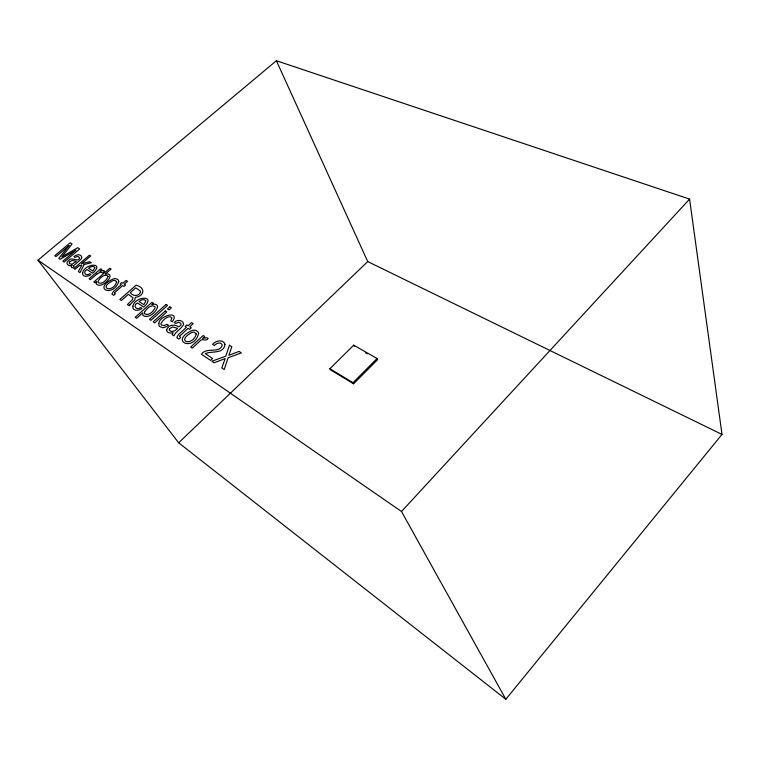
<?xml version="1.0" encoding="UTF-8"?>
<svg xmlns="http://www.w3.org/2000/svg" width="760" height="760" viewBox="0 0 760 760"><rect width="100%" height="100%" fill="white"/><g stroke="black" fill="none" stroke-linecap="round" stroke-linejoin="round"><path stroke-width="1.14" d="M505.828 699.267L722 434.425L689.586 199.111L276.383 60.733L38 260.167L178.666 442.805L505.828 699.267L401.498 511.508L38 260.167M401.498 511.508L689.586 199.111M353.58 383.809L353.001 382.707L377.074 358.511L353.704 345.183L329.887 368.733L330.486 369.825L353.58 383.809L377.625 359.623L377.074 358.511M178.666 442.805L367.735 261.592L722 434.425M365.437 352.668L367.469 353.827M329.887 368.733L353.001 382.707M353.704 345.183L354.264 346.284M276.383 60.733L367.735 261.592M145.806 301.055L143.839 304.674L139.07 301.53C140.704 300.067 144.542 298.233 145.806 301.055M196.213 333.953C192.859 346.721 175.066 341.886 191.615 332.566A3.933 2.479 -32.4 0 1 194.436 332.262L196.213 333.953M198.645 333.431C193.866 352.155 168.796 341.306 191.938 330.552A7.106 4.484 -32.5 0 1 195.975 330.467L197.866 331.673L198.645 333.431M108.12 276.336C107.207 279.841 101.811 285.18 98.106 282.558L97.926 281.884C98.999 278.512 104.87 272.887 108.12 276.336M166.659 329.887C166.392 333.108 170.848 333.459 173.081 332.595L172.111 334.656L173.898 335.834C175.009 332.224 181.184 329.08 183.654 324.387C183.464 319.741 176.738 319.295 174.22 322.497L175.664 323.447L178.799 322.249L180.88 323.456L181.023 325.08L178.685 326.838C174.752 323.94 168.055 324.644 166.659 329.887M94.838 267.729L92.853 271.054L88.616 268.261C90.107 267.007 93.689 265.116 94.838 267.729M224.988 344.327C223.839 354.341 211.65 350.74 205.304 353.618L212.61 358.501L210.605 360.382L201.447 354.236C206.568 346.693 218.509 353.97 222.177 345.524L221.996 344.394C219.982 341.572 216.163 343.529 214.301 345.477L212.591 344.365C215.479 340.736 223.164 338.779 224.988 344.327M73.359 265.962L73.986 266.56L72.561 267.776L71.516 267.358L71.288 266.142L72.133 265.098C68.523 267.292 64.59 262.998 68.675 260.556C71.772 255.977 77.757 263.112 79.752 257.906L77.871 256.32L75.107 257.402L73.957 256.642C75.934 254.695 79.591 253.792 81.529 256.272L81.814 257.973L81.035 259.245L73.359 265.962M116.612 281.922C113.202 293.293 97.394 288.733 112.651 280.81A3.619 2.071 -32.8 0 1 115.159 280.488L116.612 281.922M118.788 281.409C113.411 297.806 91.903 288.923 113.069 279.043A6.536 3.743 -32.8 0 1 116.631 278.892L118.227 279.898L118.788 281.409M129.798 304.978L129.371 305.834L127.452 304.551L132.392 299.611L133.029 297.853L128.393 294.329L121.4 300.485L119.861 299.449L136.078 285.19C146.291 287.784 143.982 296.381 135.346 297.341L134.776 299.829L129.798 304.978M132.867 306.308C131.964 311.419 139.441 311.02 142.016 308.427L140.59 307.477C136.819 310.945 132.126 305.653 137.436 302.917L143.725 307.087C157.168 294.918 134.757 295.906 132.867 306.308M157.595 306.793C156.256 312.208 148.228 319.314 142.832 315.276L142.832 312.759L136.648 318.278L135.195 317.291L151.99 302.319L153.416 303.249L151.829 304.665C153.843 303.724 157.519 303.952 157.595 306.793M144.486 312.198L144.581 313.728C148.552 316.53 154.005 311.03 155.163 307.353L154.954 306.641C151.136 303.829 146.376 309.044 144.486 312.198M179.55 336.252L180.548 337.592L178.904 339.093L176.766 337.677L178.296 334.742L186.447 327.284L185.174 326.458L186.855 324.919L188.138 325.745L191.558 322.62L193.163 323.655L189.743 326.791L191.254 327.778L189.563 329.327L188.052 328.339L179.55 336.252M96.235 282.406L96.32 283.964C102.078 290.044 117.79 272.488 105.346 274.018L111.102 269.049L109.811 268.223L93.86 281.998L95.066 282.805L96.558 281.513L96.235 282.406M82.678 272.716C81.643 277.476 88.701 276.839 90.991 274.502L89.727 273.666C86.146 276.934 81.995 272.004 87.039 269.553L92.635 273.258C105.583 261.858 84.702 263.34 82.678 272.716M158.821 323.418L159.163 326.23L162.583 327.693A5.776 3.553 -32.8 0 0 165.908 326.847L168.464 325.233L166.972 324.244L164.055 325.669L161.272 324.919A3.467 2.128 -32.8 0 1 161.225 323.038C163.191 319.998 168.236 314.422 171.931 317.784L170.753 320.815L172.254 321.793C180.709 309.976 159.353 315.542 158.821 323.418M114.504 292.809L115.33 293.987L113.762 295.355L111.91 294.13L113.459 291.488L121.248 284.687L120.146 283.964L121.752 282.558L122.854 283.28L126.122 280.43L127.509 281.323L124.241 284.183L125.552 285.038L123.937 286.444L122.635 285.589L114.504 292.809M169.432 328.833L169.338 330.344C171.855 332.937 175.778 330.6 177.631 328.32L172.539 326.933L169.432 328.833M229.453 345.23L225.767 356.193L211.869 361.228L214.139 362.757L225.169 358.606L221.806 367.906L224.19 369.512L228.142 357.751L241.366 352.887L239.058 351.395L228.845 355.3L231.838 346.76L229.453 345.23M140.543 292.03C138.89 296.628 132.962 296.438 130.226 292.714L135.755 287.85L140.21 290.852L140.543 292.03M69.359 262.058L69.521 263.758L72.153 264.119L76.37 261.411L72.162 260.395L69.359 262.058M84.132 264.518L79.98 272.669L78.365 271.595L81.823 265.098L79.296 265.658L74.993 269.325L73.796 268.527L89.442 255.208L90.649 255.987L81.586 263.71L89.67 261.697L91.295 262.751L84.132 264.518M68.989 245.623L58.776 258.438L60.087 259.322L75.981 250.144L62.871 261.183L64.144 262.038L79.657 248.919L77.738 247.684L61.845 256.861L72.057 244.026L70.148 242.801L54.758 255.74L56.012 256.576L68.989 245.623M199.509 341.459L192.318 348.108L190.693 347.016L203.148 335.512L204.706 336.528L202.559 338.504L206.501 337.611L208.126 338.399C206.264 342.247 202.036 337.43 199.509 341.459M165.272 310.963L153.188 321.831L154.717 322.858L166.81 311.961L165.272 310.963M169.803 306.878L167.513 308.94L169.052 309.938L171.351 307.866L169.803 306.878M166.041 304.456L149.464 319.333L150.955 320.33L167.542 305.425L166.041 304.456M97.043 273.904L90.373 279.651L89.081 278.787L100.643 268.831L101.887 269.638L99.892 271.358L103.322 270.503L104.642 271.12L102.59 272.887L100.453 272.213L97.043 273.904"/></g></svg>
